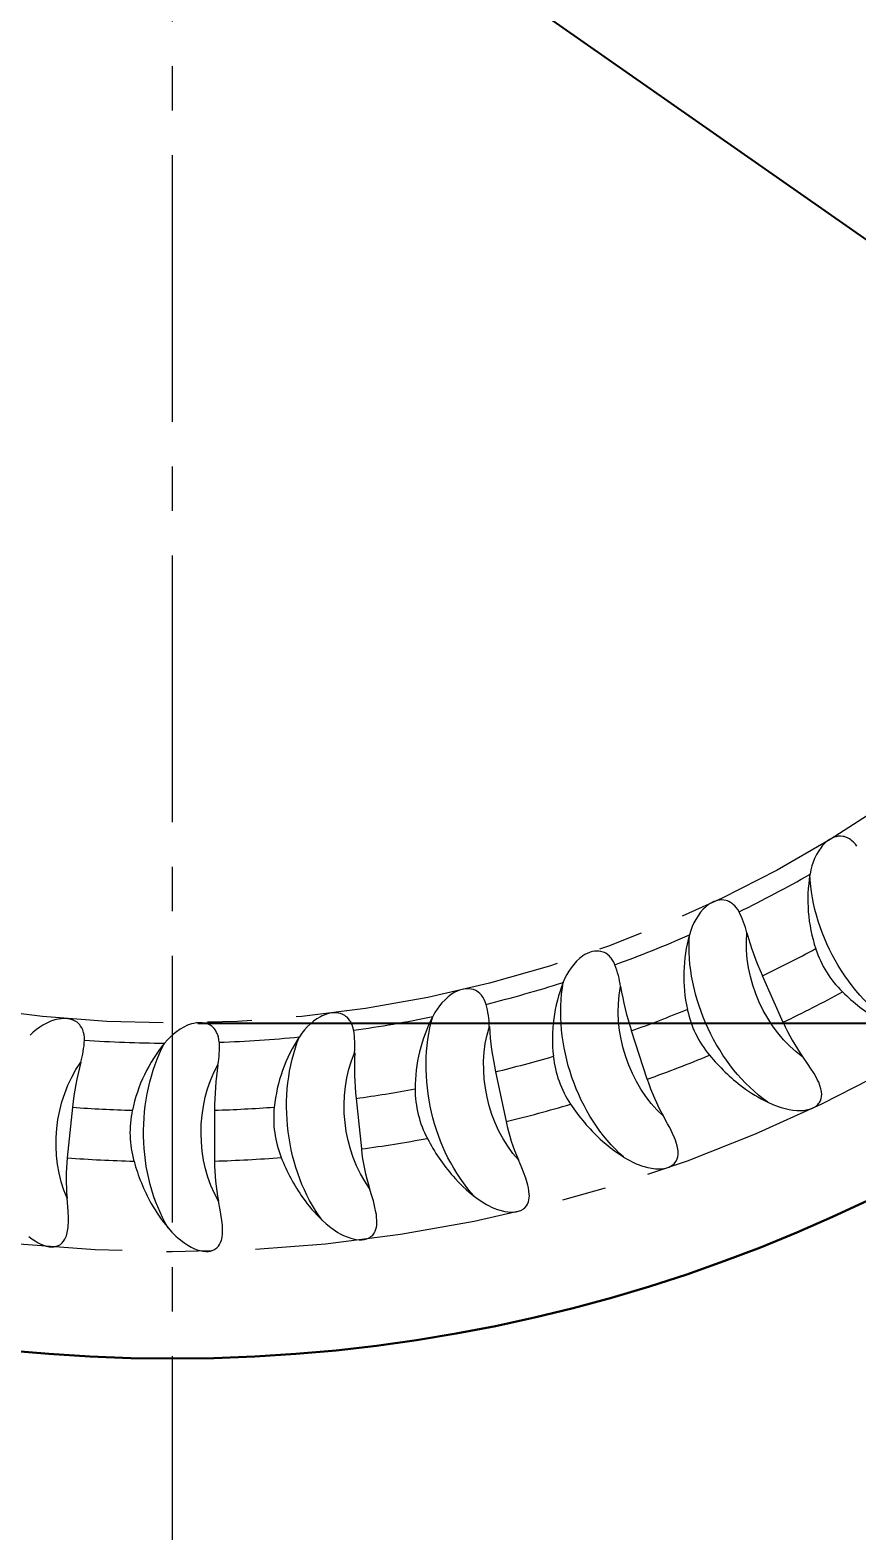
# Model space of a CAD drawing. Extents: x 89 to 512, y -33 to 440.
# Drawn here: x 231.01 to 247.27, y 167.26 to 196.78 of the extents above; entities that cross this region are included whole.
import ezdxf

# ---------------------------------------------------------------- set-up
doc = ezdxf.new("R2010")
doc.units = 0
doc.header["$LTSCALE"] = 7
doc.header["$MEASUREMENT"] = 0
doc.linetypes.add('CENTER2', pattern=[1.125, 0.75, -0.125, 0.125, -0.125])
doc.layers.get('0').update_dxf_attribs({"linetype": 'CONTINUOUS', "lineweight": 15})
for name, color, linetype, lineweight in [('1', 1, 'CENTER2', 15), ('3', 3, 'CONTINUOUS', 30), ('8', 252, 'CONTINUOUS', 15)]:
    doc.layers.add(name, color=color, linetype=linetype, lineweight=lineweight)
doc.styles.add('ITALICT', font='ITALICT.shx', dxfattribs={"width": 0.8, "height": 3})
doc.dimstyles.get("Standard").update_dxf_attribs({"dimtxt": 3, "dimasz": 3, "dimexe": 0.5, "dimexo": 0.5, "dimgap": 0.8, "dimtad": 1, "dimdsep": 46, "dimtxsty": 'ITALICT', "dimcen": 0.09, "dimazin": 2, "dimtfac": 1, "dimtmove": 0, "dimatfit": 3, "dimfxl": 1, "dimtolj": 1, "dimtzin": 0, "dimarcsym": 0})

# ---------------------------------------------------------------- blocks, each defined once
blk = doc.blocks.new('*D10')
at = {"color": 0, "lineweight": -2, "transparency": 16777216}
for p, q in [((234.307, 231.647), (314.622, 231.647)), ((314.122, 180.247), (314.122, 228.647)), ((234.307, 177.247), (314.622, 177.247))]:
    blk.add_line(p, q, dxfattribs=at)
at = {"color": 0, "transparency": 16777216}
for points in [[(313.622, 228.647), (314.622, 228.647), (314.122, 231.647)], [(313.622, 180.247), (314.622, 180.247), (314.122, 177.247)]]:
    blk.add_solid(points, dxfattribs=at)
at = {"color": 0, "transparency": 16777216, "insert": (311.822, 203.447), "char_height": 3, "attachment_point": 5, "rotation": 90, "style": 'ITALICT'}
blk.add_mtext('\\A1;54.4', dxfattribs=at)
blk = doc.blocks.new('*D54')
at = {"color": 0, "lineweight": -2, "transparency": 16777216}
for p, q in [((234.307, 278.197), (340.204, 278.197)), ((339.704, 275.197), (339.704, 129.197)), ((234.307, 126.197), (340.204, 126.197))]:
    blk.add_line(p, q, dxfattribs=at)
at = {"color": 0, "transparency": 16777216}
for points in [[(339.204, 275.197), (340.204, 275.197), (339.704, 278.197)], [(339.204, 129.197), (340.204, 129.197), (339.704, 126.197)]]:
    blk.add_solid(points, dxfattribs=at)
at = {"color": 0, "transparency": 16777216, "insert": (337.404, 202.197), "char_height": 3, "attachment_point": 5, "rotation": 90, "style": 'ITALICT'}
blk.add_mtext('\\A1;152', dxfattribs=at)
blk = doc.blocks.new('*D57')
at = {"color": 0, "lineweight": -2, "transparency": 16777216}
for p, q in [((233.807, 202.197), (289.087, 188.3)), ((306.788, 183.85), (291.997, 187.568))]:
    blk.add_line(p, q, dxfattribs=at)
at = {"color": 0, "transparency": 16777216}
blk.add_solid([(292.119, 188.053), (291.875, 187.084), (289.087, 188.3)], dxfattribs=at)
at = {"color": 0, "transparency": 16777216, "insert": (303.026, 187.167), "char_height": 3, "attachment_point": 5, "rotation": 345.8882, "style": 'ITALICT'}
blk.add_mtext('\\A1;R57', dxfattribs=at)
blk = doc.blocks.new('*D58')
at = {"color": 0, "lineweight": -2, "transparency": 16777216}
for p, q in [((233.807, 202.197), (288.098, 164.228)), ((309.376, 149.346), (290.556, 162.509))]:
    blk.add_line(p, q, dxfattribs=at)
blk.add_arc((233.807, 202.197), 66.25, 321.48913, 325.46446, dxfattribs=at)
at = {"color": 0, "transparency": 16777216}
blk.add_solid([(290.842, 162.919), (290.269, 162.099), (288.098, 164.228)], dxfattribs=at)
at = {"color": 0, "transparency": 16777216, "insert": (304.56, 155.521), "char_height": 3, "attachment_point": 5, "rotation": 325.032, "style": 'ITALICT'}
blk.add_mtext('\\A1;R66.25', dxfattribs=at)
blk = doc.blocks.new('A$C763A2DA8')
at = {"layer": '8', "ltscale": 0.025012}
for p, q in [((12.012, -24.935), (11.605, -24.021)), ((12.012, -24.935), (11.605, -24.021)), ((9.339, -26.054), (9.03, -25.102)), ((9.339, -26.054), (9.03, -25.102)), ((6.357, -25.909), (6.565, -26.887)), ((6.357, -25.909), (6.565, -26.887)), ((3.614, -26.431), (3.719, -27.426)), ((3.614, -26.431), (3.719, -27.426)), ((-1.96, -26.605), (-2.065, -27.6)), ((-1.96, -26.605), (-2.065, -27.6)), ((0.831, -26.664), (0.831, -27.665)), ((0.831, -26.664), (0.831, -27.665))]:
    blk.add_line(p, q, dxfattribs=at)
at = {"layer": '8'}
for points in [[(13.465, -21.472), (13.433, -21.43), (13.399, -21.393), (13.366, -21.362), (13.343, -21.344), (13.321, -21.328), (13.28, -21.305), (13.241, -21.29), (13.214, -21.282), (13.188, -21.277), (13.14, -21.273), (13.096, -21.275), (13.055, -21.283), (13.016, -21.294), (12.979, -21.31), (12.951, -21.323), (12.925, -21.339), (12.884, -21.367), (12.846, -21.399), (12.809, -21.434), (12.783, -21.463), (12.759, -21.493), (12.712, -21.559), (12.67, -21.632), (12.632, -21.712), (12.604, -21.782), (12.58, -21.857), (12.559, -21.937), (12.542, -22.022)], [(13.465, -21.472), (13.433, -21.43), (13.399, -21.393), (13.366, -21.362), (13.343, -21.344), (13.321, -21.328), (13.28, -21.305), (13.241, -21.29), (13.214, -21.282), (13.188, -21.277), (13.14, -21.273), (13.096, -21.275), (13.055, -21.283), (13.016, -21.294), (12.979, -21.31), (12.951, -21.323), (12.925, -21.339), (12.884, -21.367), (12.846, -21.399), (12.809, -21.434), (12.783, -21.463), (12.759, -21.493), (12.712, -21.559), (12.67, -21.632), (12.632, -21.712), (12.604, -21.782), (12.58, -21.857), (12.559, -21.937), (12.542, -22.022)], [(11.147, -22.762), (11.119, -22.716), (11.09, -22.676), (11.06, -22.642), (11.039, -22.621), (11.019, -22.604), (10.98, -22.577), (10.943, -22.557), (10.917, -22.547), (10.892, -22.539), (10.844, -22.53), (10.8, -22.528), (10.759, -22.531), (10.719, -22.538), (10.68, -22.549), (10.652, -22.56), (10.624, -22.573), (10.58, -22.597), (10.538, -22.625), (10.499, -22.656), (10.47, -22.682), (10.442, -22.709), (10.389, -22.77), (10.339, -22.838), (10.293, -22.913), (10.258, -22.98), (10.226, -23.052), (10.197, -23.129), (10.171, -23.212)], [(11.147, -22.762), (11.119, -22.716), (11.09, -22.676), (11.06, -22.642), (11.039, -22.621), (11.019, -22.604), (10.98, -22.577), (10.943, -22.557), (10.917, -22.547), (10.892, -22.539), (10.844, -22.53), (10.8, -22.528), (10.759, -22.531), (10.719, -22.538), (10.68, -22.549), (10.652, -22.56), (10.624, -22.573), (10.58, -22.597), (10.538, -22.625), (10.499, -22.656), (10.47, -22.682), (10.442, -22.709), (10.389, -22.77), (10.339, -22.838), (10.293, -22.913), (10.258, -22.98), (10.226, -23.052), (10.197, -23.129), (10.171, -23.212)], [(8.706, -23.802), (8.684, -23.754), (8.659, -23.711), (8.633, -23.674), (8.614, -23.651), (8.596, -23.632), (8.56, -23.601), (8.525, -23.577), (8.5, -23.564), (8.476, -23.554), (8.43, -23.54), (8.386, -23.533), (8.345, -23.532), (8.304, -23.535), (8.264, -23.542), (8.235, -23.55), (8.206, -23.56), (8.16, -23.579), (8.116, -23.602), (8.073, -23.629), (8.042, -23.652), (8.011, -23.676), (7.952, -23.731), (7.895, -23.794), (7.842, -23.864), (7.8, -23.927), (7.761, -23.995), (7.723, -24.069), (7.689, -24.148)], [(8.706, -23.802), (8.684, -23.754), (8.659, -23.711), (8.633, -23.674), (8.614, -23.651), (8.596, -23.632), (8.56, -23.601), (8.525, -23.577), (8.5, -23.564), (8.476, -23.554), (8.43, -23.54), (8.386, -23.533), (8.345, -23.532), (8.304, -23.535), (8.264, -23.542), (8.235, -23.55), (8.206, -23.56), (8.16, -23.579), (8.116, -23.602), (8.073, -23.629), (8.042, -23.652), (8.011, -23.676), (7.952, -23.731), (7.895, -23.794), (7.842, -23.864), (7.8, -23.927), (7.761, -23.995), (7.723, -24.069), (7.689, -24.148)], [(6.171, -24.582), (6.153, -24.532), (6.133, -24.486), (6.111, -24.447), (6.095, -24.422), (6.079, -24.401), (6.046, -24.366), (6.014, -24.339), (5.991, -24.324), (5.968, -24.311), (5.923, -24.292), (5.88, -24.281), (5.839, -24.275), (5.798, -24.274), (5.758, -24.277), (5.728, -24.282), (5.698, -24.288), (5.651, -24.303), (5.604, -24.321), (5.559, -24.344), (5.525, -24.363), (5.492, -24.384), (5.428, -24.432), (5.365, -24.489), (5.304, -24.553), (5.256, -24.611), (5.21, -24.675), (5.165, -24.744), (5.122, -24.82)], [(6.171, -24.582), (6.153, -24.532), (6.133, -24.486), (6.111, -24.447), (6.095, -24.422), (6.079, -24.401), (6.046, -24.366), (6.014, -24.339), (5.991, -24.324), (5.968, -24.311), (5.923, -24.292), (5.88, -24.281), (5.839, -24.275), (5.798, -24.274), (5.758, -24.277), (5.728, -24.282), (5.698, -24.288), (5.651, -24.303), (5.604, -24.321), (5.559, -24.344), (5.525, -24.363), (5.492, -24.384), (5.428, -24.432), (5.365, -24.489), (5.304, -24.553), (5.256, -24.611), (5.21, -24.675), (5.165, -24.744), (5.122, -24.82)], [(3.567, -25.092), (3.555, -25.04), (3.54, -24.993), (3.522, -24.951), (3.509, -24.926), (3.495, -24.903), (3.466, -24.865), (3.437, -24.835), (3.415, -24.817), (3.394, -24.802), (3.352, -24.778), (3.31, -24.763), (3.27, -24.753), (3.229, -24.747), (3.189, -24.746), (3.159, -24.748), (3.128, -24.751), (3.079, -24.76), (3.031, -24.774), (2.984, -24.791), (2.948, -24.807), (2.913, -24.825), (2.844, -24.866), (2.776, -24.915), (2.709, -24.973), (2.655, -25.026), (2.602, -25.084), (2.551, -25.149), (2.5, -25.219)], [(3.567, -25.092), (3.555, -25.04), (3.54, -24.993), (3.522, -24.951), (3.509, -24.926), (3.495, -24.903), (3.466, -24.865), (3.437, -24.835), (3.415, -24.817), (3.394, -24.802), (3.352, -24.778), (3.31, -24.763), (3.27, -24.753), (3.229, -24.747), (3.189, -24.746), (3.159, -24.748), (3.128, -24.751), (3.079, -24.76), (3.031, -24.774), (2.984, -24.791), (2.948, -24.807), (2.913, -24.825), (2.844, -24.866), (2.776, -24.915), (2.709, -24.973), (2.655, -25.026), (2.602, -25.084), (2.551, -25.149), (2.5, -25.219)], [(-1.728, -25.285), (-1.729, -25.232), (-1.734, -25.183), (-1.743, -25.138), (-1.75, -25.11), (-1.759, -25.085), (-1.779, -25.042), (-1.802, -25.007), (-1.819, -24.984), (-1.837, -24.965), (-1.873, -24.934), (-1.911, -24.91), (-1.948, -24.892), (-1.986, -24.878), (-2.026, -24.868), (-2.056, -24.864), (-2.086, -24.861), (-2.136, -24.859), (-2.186, -24.863), (-2.236, -24.87), (-2.274, -24.878), (-2.312, -24.888), (-2.388, -24.914), (-2.465, -24.948), (-2.543, -24.99), (-2.606, -25.031), (-2.67, -25.077), (-2.734, -25.129), (-2.798, -25.188)], [(-1.728, -25.285), (-1.729, -25.232), (-1.734, -25.183), (-1.743, -25.138), (-1.75, -25.11), (-1.759, -25.085), (-1.779, -25.042), (-1.802, -25.007), (-1.819, -24.984), (-1.837, -24.965), (-1.873, -24.934), (-1.911, -24.91), (-1.948, -24.892), (-1.986, -24.878), (-2.026, -24.868), (-2.056, -24.864), (-2.086, -24.861), (-2.136, -24.859), (-2.186, -24.863), (-2.236, -24.87), (-2.274, -24.878), (-2.312, -24.888), (-2.388, -24.914), (-2.465, -24.948), (-2.543, -24.99), (-2.606, -25.031), (-2.67, -25.077), (-2.734, -25.129), (-2.798, -25.188)], [(0.925, -25.328), (0.918, -25.275), (0.908, -25.226), (0.895, -25.183), (0.884, -25.156), (0.872, -25.132), (0.848, -25.091), (0.822, -25.058), (0.803, -25.038), (0.783, -25.02), (0.743, -24.993), (0.704, -24.973), (0.664, -24.959), (0.625, -24.949), (0.585, -24.944), (0.555, -24.942), (0.524, -24.942), (0.474, -24.946), (0.425, -24.955), (0.376, -24.967), (0.339, -24.979), (0.302, -24.993), (0.229, -25.027), (0.156, -25.069), (0.083, -25.119), (0.025, -25.166), (-0.034, -25.219), (-0.092, -25.277), (-0.15, -25.342)], [(0.925, -25.328), (0.918, -25.275), (0.908, -25.226), (0.895, -25.183), (0.884, -25.156), (0.872, -25.132), (0.848, -25.091), (0.822, -25.058), (0.803, -25.038), (0.783, -25.02), (0.743, -24.993), (0.704, -24.973), (0.664, -24.959), (0.625, -24.949), (0.585, -24.944), (0.555, -24.942), (0.524, -24.942), (0.474, -24.946), (0.425, -24.955), (0.376, -24.967), (0.339, -24.979), (0.302, -24.993), (0.229, -25.027), (0.156, -25.069), (0.083, -25.119), (0.025, -25.166), (-0.034, -25.219), (-0.092, -25.277), (-0.15, -25.342)], [(11.71, -26.505), (11.812, -26.551), (11.916, -26.591), (11.972, -26.609), (12.029, -26.625), (12.08, -26.638), (12.132, -26.649), (12.206, -26.661), (12.28, -26.668), (12.355, -26.669), (12.412, -26.666), (12.467, -26.659), (12.522, -26.646), (12.575, -26.629), (12.619, -26.608), (12.66, -26.582), (12.695, -26.551), (12.711, -26.533), (12.725, -26.515), (12.746, -26.476), (12.761, -26.434), (12.769, -26.391), (12.771, -26.347), (12.768, -26.304), (12.763, -26.272), (12.756, -26.24), (12.736, -26.177), (12.712, -26.115), (12.691, -26.071), (12.669, -26.028), (12.621, -25.944), (12.552, -25.835), (12.503, -25.764), (12.404, -25.622)], [(11.71, -26.505), (11.812, -26.551), (11.916, -26.591), (11.972, -26.609), (12.029, -26.625), (12.08, -26.638), (12.132, -26.649), (12.206, -26.661), (12.28, -26.668), (12.355, -26.669), (12.412, -26.666), (12.467, -26.659), (12.522, -26.646), (12.575, -26.629), (12.619, -26.608), (12.66, -26.582), (12.695, -26.551), (12.711, -26.533), (12.725, -26.515), (12.746, -26.476), (12.761, -26.434), (12.769, -26.391), (12.771, -26.347), (12.768, -26.304), (12.763, -26.272), (12.756, -26.24), (12.736, -26.177), (12.712, -26.115), (12.691, -26.071), (12.669, -26.028), (12.621, -25.944), (12.552, -25.835), (12.503, -25.764), (12.404, -25.622)], [(8.875, -27.584), (8.972, -27.64), (9.071, -27.691), (9.125, -27.715), (9.18, -27.737), (9.23, -27.755), (9.28, -27.771), (9.352, -27.791), (9.426, -27.805), (9.5, -27.815), (9.556, -27.817), (9.613, -27.816), (9.668, -27.809), (9.723, -27.797), (9.769, -27.781), (9.812, -27.759), (9.851, -27.732), (9.868, -27.717), (9.883, -27.7), (9.909, -27.663), (9.928, -27.623), (9.941, -27.581), (9.947, -27.538), (9.948, -27.494), (9.947, -27.462), (9.943, -27.429), (9.93, -27.365), (9.912, -27.301), (9.896, -27.255), (9.879, -27.21), (9.84, -27.121), (9.782, -27.005), (9.742, -26.93), (9.658, -26.778)], [(8.875, -27.584), (8.972, -27.64), (9.071, -27.691), (9.125, -27.715), (9.18, -27.737), (9.23, -27.755), (9.28, -27.771), (9.352, -27.791), (9.426, -27.805), (9.5, -27.815), (9.556, -27.817), (9.613, -27.816), (9.668, -27.809), (9.723, -27.797), (9.769, -27.781), (9.812, -27.759), (9.851, -27.732), (9.868, -27.717), (9.883, -27.7), (9.909, -27.663), (9.928, -27.623), (9.941, -27.581), (9.947, -27.538), (9.948, -27.494), (9.947, -27.462), (9.943, -27.429), (9.93, -27.365), (9.912, -27.301), (9.896, -27.255), (9.879, -27.21), (9.84, -27.121), (9.782, -27.005), (9.742, -26.93), (9.658, -26.778)], [(5.943, -28.36), (6.033, -28.426), (6.127, -28.487), (6.178, -28.517), (6.23, -28.545), (6.278, -28.568), (6.326, -28.589), (6.396, -28.616), (6.468, -28.638), (6.54, -28.655), (6.596, -28.664), (6.652, -28.668), (6.709, -28.668), (6.764, -28.661), (6.812, -28.65), (6.857, -28.633), (6.898, -28.61), (6.916, -28.596), (6.934, -28.581), (6.963, -28.547), (6.986, -28.509), (7.003, -28.469), (7.014, -28.427), (7.02, -28.384), (7.022, -28.351), (7.021, -28.318), (7.015, -28.253), (7.004, -28.188), (6.993, -28.14), (6.98, -28.093), (6.951, -28.001), (6.906, -27.88), (6.874, -27.8), (6.806, -27.641)], [(5.943, -28.36), (6.033, -28.426), (6.127, -28.487), (6.178, -28.517), (6.23, -28.545), (6.278, -28.568), (6.326, -28.589), (6.396, -28.616), (6.468, -28.638), (6.54, -28.655), (6.596, -28.664), (6.652, -28.668), (6.709, -28.668), (6.764, -28.661), (6.812, -28.65), (6.857, -28.633), (6.898, -28.61), (6.916, -28.596), (6.934, -28.581), (6.963, -28.547), (6.986, -28.509), (7.003, -28.469), (7.014, -28.427), (7.02, -28.384), (7.022, -28.351), (7.021, -28.318), (7.015, -28.253), (7.004, -28.188), (6.993, -28.14), (6.98, -28.093), (6.951, -28.001), (6.906, -27.88), (6.874, -27.8), (6.806, -27.641)], [(2.946, -28.826), (3.029, -28.901), (3.116, -28.972), (3.164, -29.006), (3.212, -29.039), (3.257, -29.067), (3.303, -29.094), (3.37, -29.128), (3.439, -29.157), (3.509, -29.182), (3.564, -29.196), (3.619, -29.206), (3.675, -29.212), (3.731, -29.211), (3.78, -29.205), (3.826, -29.193), (3.869, -29.174), (3.889, -29.162), (3.908, -29.149), (3.941, -29.119), (3.968, -29.084), (3.989, -29.045), (4.004, -29.004), (4.015, -28.962), (4.02, -28.93), (4.023, -28.897), (4.024, -28.831), (4.019, -28.765), (4.013, -28.717), (4.005, -28.669), (3.986, -28.574), (3.954, -28.449), (3.93, -28.367), (3.879, -28.201)], [(2.946, -28.826), (3.029, -28.901), (3.116, -28.972), (3.164, -29.006), (3.212, -29.039), (3.257, -29.067), (3.303, -29.094), (3.37, -29.128), (3.439, -29.157), (3.509, -29.182), (3.564, -29.196), (3.619, -29.206), (3.675, -29.212), (3.731, -29.211), (3.78, -29.205), (3.826, -29.193), (3.869, -29.174), (3.889, -29.162), (3.908, -29.149), (3.941, -29.119), (3.968, -29.084), (3.989, -29.045), (4.004, -29.004), (4.015, -28.962), (4.02, -28.93), (4.023, -28.897), (4.024, -28.831), (4.019, -28.765), (4.013, -28.717), (4.005, -28.669), (3.986, -28.574), (3.954, -28.449), (3.93, -28.367), (3.879, -28.201)], [(-2.818, -29.145), (-2.76, -29.192), (-2.699, -29.235), (-2.635, -29.274), (-2.584, -29.299), (-2.532, -29.321), (-2.479, -29.338), (-2.424, -29.349), (-2.375, -29.353), (-2.327, -29.35), (-2.281, -29.341), (-2.259, -29.334), (-2.238, -29.325), (-2.199, -29.302), (-2.165, -29.273), (-2.137, -29.24), (-2.114, -29.203), (-2.095, -29.164), (-2.083, -29.133), (-2.073, -29.102), (-2.059, -29.038), (-2.049, -28.972), (-2.045, -28.924), (-2.043, -28.875), (-2.042, -28.778), (-2.048, -28.65), (-2.054, -28.564), (-2.069, -28.391)], [(-2.818, -29.145), (-2.76, -29.192), (-2.699, -29.235), (-2.635, -29.274), (-2.584, -29.299), (-2.532, -29.321), (-2.479, -29.338), (-2.424, -29.349), (-2.375, -29.353), (-2.327, -29.35), (-2.281, -29.341), (-2.259, -29.334), (-2.238, -29.325), (-2.199, -29.302), (-2.165, -29.273), (-2.137, -29.24), (-2.114, -29.203), (-2.095, -29.164), (-2.083, -29.133), (-2.073, -29.102), (-2.059, -29.038), (-2.049, -28.972), (-2.045, -28.924), (-2.043, -28.875), (-2.042, -28.778), (-2.048, -28.65), (-2.054, -28.564), (-2.069, -28.391)], [(-0.083, -28.976), (-0.009, -29.06), (0.071, -29.139), (0.114, -29.178), (0.159, -29.216), (0.201, -29.249), (0.244, -29.28), (0.307, -29.32), (0.372, -29.357), (0.44, -29.389), (0.492, -29.409), (0.546, -29.425), (0.602, -29.436), (0.657, -29.441), (0.706, -29.44), (0.754, -29.433), (0.799, -29.419), (0.82, -29.409), (0.84, -29.398), (0.876, -29.371), (0.906, -29.339), (0.931, -29.303), (0.95, -29.264), (0.965, -29.223), (0.974, -29.191), (0.98, -29.159), (0.988, -29.094), (0.99, -29.028), (0.99, -28.979), (0.987, -28.931), (0.977, -28.834), (0.958, -28.707), (0.943, -28.622), (0.91, -28.452)], [(-0.083, -28.976), (-0.009, -29.06), (0.071, -29.139), (0.114, -29.178), (0.159, -29.216), (0.201, -29.249), (0.244, -29.28), (0.307, -29.32), (0.372, -29.357), (0.44, -29.389), (0.492, -29.409), (0.546, -29.425), (0.602, -29.436), (0.657, -29.441), (0.706, -29.44), (0.754, -29.433), (0.799, -29.419), (0.82, -29.409), (0.84, -29.398), (0.876, -29.371), (0.906, -29.339), (0.931, -29.303), (0.95, -29.264), (0.965, -29.223), (0.974, -29.191), (0.98, -29.159), (0.988, -29.094), (0.99, -29.028), (0.99, -28.979), (0.987, -28.931), (0.977, -28.834), (0.958, -28.707), (0.943, -28.622), (0.91, -28.452)]]:
    blk.add_lwpolyline(points, dxfattribs=at)
for centre, radius, start, end in [((0, 0), 25.344, 296.0914, 299.6598), ((0, 0), 25.344, 296.0914, 299.6598), ((15.546, -22.528), 3.047, 170.4877, 198.3209), ((15.546, -22.528), 3.047, 170.4877, 198.3209), ((9.437, -23.63), 1.918, 13.7072, 26.9356), ((9.437, -23.63), 1.918, 13.7072, 26.9356), ((0, 0), 25.344, 290.0914, 293.6598), ((0, 0), 25.344, 290.0914, 293.6598), ((13.106, -24.029), 3.047, 164.4877, 192.3209), ((13.106, -24.029), 3.047, 164.4877, 192.3209), ((17.134, -21.56), 6.052, 195.4788, 203.9875), ((17.134, -21.56), 6.052, 195.4788, 203.9875), ((0, 0), 26.677, 295.7859, 298.3129), ((0, 0), 26.677, 295.7859, 298.3129), ((14.633, -22.844), 2.082, 197.9458, 225.7937), ((14.633, -22.844), 2.082, 197.9458, 225.7937), ((6.915, -24.487), 1.918, 7.7072, 20.9355), ((6.915, -24.487), 1.918, 7.7072, 20.9355), ((0, 0), 25.344, 284.0914, 287.6598), ((0, 0), 25.344, 284.0914, 287.6598), ((10.523, -25.267), 3.047, 158.4877, 186.3209), ((10.523, -25.267), 3.047, 158.4877, 186.3209), ((14.786, -23.233), 6.052, 189.4788, 197.9875), ((14.786, -23.233), 6.052, 189.4788, 197.9875), ((0, 0), 27.677, 295.7213, 298.4413), ((0, 0), 27.677, 295.7213, 298.4413), ((15.828, -21.658), 3.765, 225.3492, 239.0795), ((15.828, -21.658), 3.765, 225.3492, 239.0795), ((4.318, -25.076), 1.918, 1.7072, 14.9356), ((4.318, -25.076), 1.918, 1.7072, 14.9356), ((0, 0), 26.677, 289.7859, 292.3129), ((0, 0), 26.677, 289.7859, 292.3129), ((12.165, -24.249), 2.082, 191.9458, 219.7937), ((12.165, -24.249), 2.082, 191.9458, 219.7937), ((0, 0), 25.344, 278.0914, 281.6598), ((0, 0), 25.344, 278.0914, 281.6598), ((1.673, -25.39), 1.918, 355.7072, 8.9355), ((1.673, -25.39), 1.918, 355.7072, 8.9355), ((7.824, -26.229), 3.047, 152.4877, 180.3208), ((7.824, -26.229), 3.047, 152.4877, 180.3208), ((12.277, -24.652), 6.052, 183.4788, 191.9875), ((12.277, -24.652), 6.052, 183.4788, 191.9875), ((15.636, -23.322), 3.967, 203.9805, 215.4285), ((15.636, -23.322), 3.967, 203.9805, 215.4285), ((-3.642, -25.183), 1.918, 343.7072, 356.9355), ((-3.642, -25.183), 1.918, 343.7072, 356.9355), ((0, 0), 25.344, 266.0914, 269.6598), ((0, 0), 25.344, 266.0914, 269.6598), ((2.2, -27.282), 3.047, 140.4877, 168.3208), ((2.2, -27.282), 3.047, 140.4877, 168.3208), ((-0.99, -25.426), 1.918, 349.7072, 2.9356), ((-0.99, -25.426), 1.918, 349.7072, 2.9356), ((0, 0), 25.344, 272.0914, 275.6598), ((0, 0), 25.344, 272.0914, 275.6598), ((5.039, -26.903), 3.047, 146.4877, 174.3208), ((5.039, -26.903), 3.047, 146.4877, 174.3208), ((9.633, -25.8), 6.052, 177.4788, 185.9875), ((9.633, -25.8), 6.052, 177.4788, 185.9875), ((0, 0), 26.677, 283.7859, 286.3129), ((0, 0), 26.677, 283.7859, 286.3129), ((9.564, -25.387), 2.082, 185.9458, 213.7937), ((9.564, -25.387), 2.082, 185.9458, 213.7937), ((0, 0), 27.677, 289.7213, 292.4413), ((0, 0), 27.677, 289.7213, 292.4413), ((13.477, -23.194), 3.765, 219.3492, 233.0795), ((13.477, -23.194), 3.765, 219.3492, 233.0795), ((4.058, -27.239), 6.052, 165.4788, 173.9875), ((4.058, -27.239), 6.052, 165.4788, 173.9875), ((6.883, -26.665), 6.052, 171.4788, 179.9875), ((6.883, -26.665), 6.052, 171.4788, 179.9875), ((0, 0), 26.677, 277.7859, 280.3129), ((0, 0), 26.677, 277.7859, 280.3129), ((6.858, -26.248), 2.082, 179.9458, 207.793), ((6.858, -26.248), 2.082, 179.9458, 207.793), ((13.113, -24.829), 3.967, 197.9805, 209.4285), ((13.113, -24.829), 3.967, 197.9805, 209.4285), ((13.064, -23.729), 3.089, 233.2435, 243.9936), ((13.064, -23.729), 3.089, 233.2435, 243.9936), ((0, 0), 27.677, 283.7213, 286.4413), ((0, 0), 27.677, 283.7213, 286.4413), ((10.979, -24.475), 3.765, 213.3492, 227.0795), ((10.979, -24.475), 3.765, 213.3492, 227.0795), ((0, 0), 26.677, 265.7859, 268.3129), ((0, 0), 26.677, 265.7859, 268.3129), ((1.25, -27.1), 2.082, 167.9458, 195.7937), ((1.25, -27.1), 2.082, 167.9458, 195.7937), ((0, 0), 26.677, 271.7859, 274.3129), ((0, 0), 26.677, 271.7859, 274.3129), ((4.076, -26.821), 2.082, 173.9467, 201.7922), ((4.076, -26.821), 2.082, 173.9467, 201.7922), ((10.446, -26.064), 3.967, 191.9805, 203.4285), ((10.446, -26.064), 3.967, 191.9805, 203.4285), ((0, 0), 27.677, 277.7213, 280.4413), ((0, 0), 27.677, 277.7213, 280.4413), ((7.664, -27.013), 3.967, 185.9805, 197.4285), ((7.664, -27.013), 3.967, 185.9805, 197.4285), ((8.361, -25.489), 3.765, 207.3492, 221.0795), ((8.361, -25.489), 3.765, 207.3492, 221.0795), ((10.512, -24.964), 3.089, 227.2435, 237.9936), ((10.512, -24.964), 3.089, 227.2435, 237.9936), ((1.88, -28.016), 3.967, 173.9805, 185.4285), ((1.88, -28.016), 3.967, 173.9805, 185.4285), ((0, 0), 27.677, 265.7213, 268.4413), ((0, 0), 27.677, 265.7213, 268.4413), ((2.878, -26.67), 3.765, 195.3492, 209.0795), ((2.878, -26.67), 3.765, 195.3492, 209.0795), ((0, 0), 27.677, 271.7213, 274.4413), ((0, 0), 27.677, 271.7213, 274.4413), ((4.799, -27.666), 3.967, 179.9805, 191.4285), ((4.799, -27.666), 3.967, 179.9805, 191.4285), ((5.65, -26.223), 3.765, 201.3492, 215.0795), ((5.65, -26.223), 3.765, 201.3492, 215.0795), ((7.845, -25.926), 3.089, 221.2435, 231.9936), ((7.845, -25.926), 3.089, 221.2435, 231.9936), ((2.283, -26.991), 3.089, 209.2435, 219.9936), ((2.283, -26.991), 3.089, 209.2435, 219.9936), ((5.092, -26.604), 3.089, 215.2435, 225.9936), ((5.092, -26.604), 3.089, 215.2435, 225.9936)]:
    blk.add_arc(centre, radius, start, end, dxfattribs=at)
at = {"layer": '8', "extrusion": (0, 0, -1)}
for centre, major_axis, start_param, end_param in [((14.848, -22.72), (1.46, -2.529), 0.873052, 2.216659), ((14.848, -22.72), (1.46, -2.529), 0.873052, 2.216659), ((12.392, -24.147), (1.188, -2.668), 0.873052, 2.216659), ((12.392, -24.147), (1.188, -2.668), 0.873052, 2.216659), ((12.909, -23.917), (0.862, -1.937), 0.879276, 2.249774), ((12.909, -23.917), (0.862, -1.937), 0.879276, 2.249774), ((9.8, -25.31), (0.902, -2.777), 0.873052, 2.216659), ((9.8, -25.31), (0.902, -2.777), 0.873052, 2.216659), ((10.338, -25.136), (0.655, -2.016), 0.879276, 2.249774), ((10.338, -25.136), (0.655, -2.016), 0.879276, 2.249774), ((7.101, -26.196), (0.607, -2.856), 0.873052, 2.216659), ((7.101, -26.196), (0.607, -2.856), 0.873052, 2.216659), ((7.654, -26.079), (0.441, -2.074), 0.879276, 2.249774), ((7.654, -26.079), (0.441, -2.074), 0.879276, 2.249774), ((1.499, -27.1), (0, -2.92), 0.873052, 2.216659), ((1.499, -27.1), (0, -2.92), 0.873052, 2.216659), ((4.324, -26.795), (0.305, -2.904), 0.873052, 2.216659), ((4.324, -26.795), (0.305, -2.904), 0.873052, 2.216659), ((4.886, -26.736), (0.222, -2.108), 0.879276, 2.249774), ((4.886, -26.736), (0.222, -2.108), 0.879276, 2.249774), ((-0.779, -27.167), (-0.222, -2.108), 0.879276, 2.249774), ((-0.779, -27.167), (-0.222, -2.108), 0.879276, 2.249774), ((2.065, -27.1), (0, -2.12), 0.879276, 2.249774), ((2.065, -27.1), (0, -2.12), 0.879276, 2.249774)]:
    blk.add_ellipse(centre, major_axis=major_axis, ratio=0.707107, start_param=start_param, end_param=end_param, dxfattribs=at)

msp = doc.modelspace()

# ---------------------------------------------------------------- linework, layer by layer
at = {"layer": '1'}
msp.add_line((233.807, 202.197), (233.807, 126.197), dxfattribs=at)
for radius in [29.45, 24.95]:
    msp.add_circle((233.807, 202.197), radius, dxfattribs=at)
msp.add_arc((233.807, 202.197), 57, 193.4627, 347.3297, dxfattribs=at)
at = {"layer": '3'}
for radius in [44.5, 40.579, 31.55]:
    msp.add_circle((233.807, 202.197), radius, dxfattribs=at)

# ---------------------------------------------------------------- block references
msp.add_blockref('A$C763A2DA8', (233.807, 202.197))

# ---------------------------------------------------------------- dimensions: what is measured, and where the dimension line sits
dim = msp.add_aligned_dim(p1=(233.807, 278.197), p2=(233.807, 126.197), distance=105.896, dimstyle='Standard')
dim.commit()
dim.dimension.update_dxf_attribs({"geometry": '*D54', "text_midpoint": (337.404, 202.197)})
dim = msp.add_linear_dim(base=(314.122, 231.647), p1=(233.807, 177.247), p2=(233.807, 231.647), angle=90, dimstyle='Standard', override={"dimdec": 1})
dim.commit()
dim.dimension.update_dxf_attribs({"geometry": '*D10', "text_midpoint": (314.122, 203.447), "dimtype": 160})
for mpoint, picture, middle in [((289.087, 188.3), '*D57', (302.466, 184.937)), ((288.098, 164.228), '*D58', (303.242, 153.636))]:
    dim = msp.add_radius_dim(center=(233.807, 202.197), mpoint=mpoint, dimstyle='Standard')
    dim.commit()
    dim.dimension.update_dxf_attribs({"geometry": picture, "text_midpoint": middle, "dimtype": 164})

doc.saveas('drawing.dxf')
